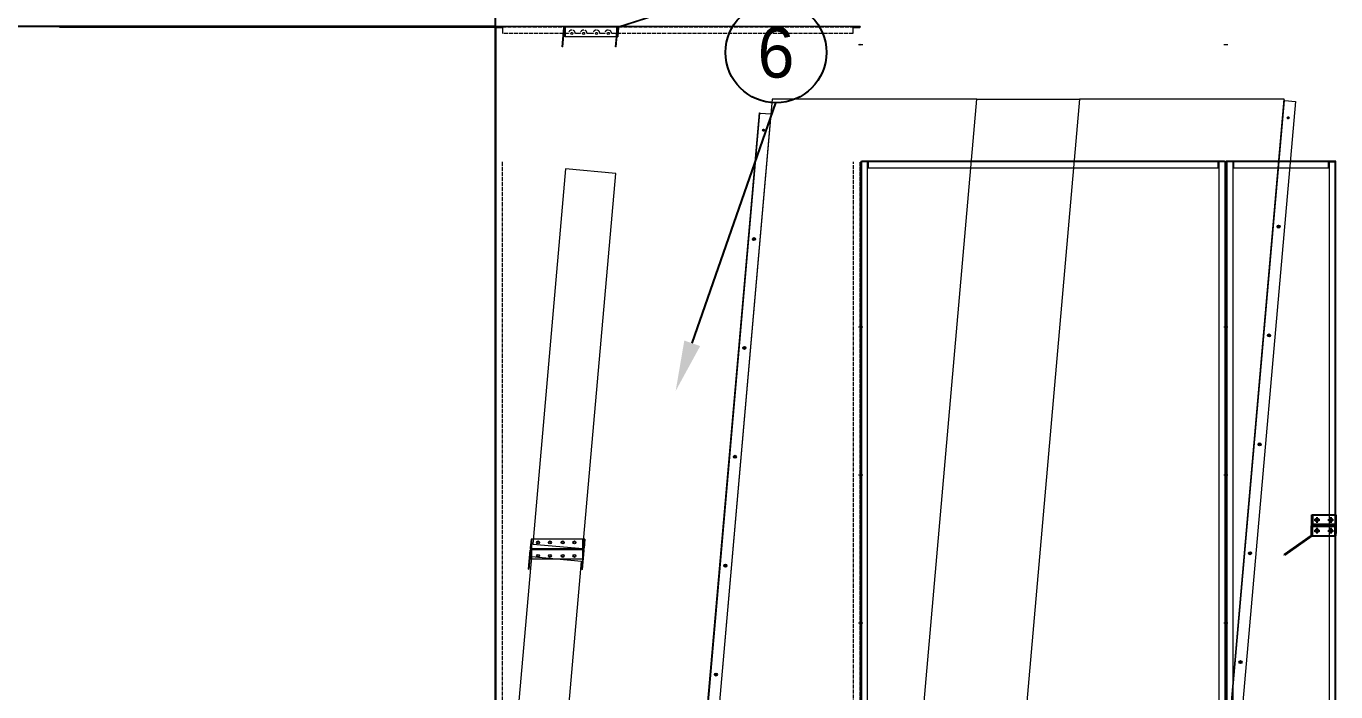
# Model space of a CAD drawing. Header units: millimetres. Extents: x 2557 to 34820, y 2099 to 24914.
# Drawn here: x 15505 to 19402, y 11291 to 13270 of the extents above; entities that cross this region are included whole.
import ezdxf
from ezdxf.enums import TextEntityAlignment as Align

# ---------------------------------------------------------------- set-up
doc = ezdxf.new("R2010")
doc.units = ezdxf.units.MM
for name, pattern in [('CENTER', [2, 1.25, -0.25, 0.25, -0.25]), ('DASHDOT', [18.5, 12, -3, 0.5, -3]), ('DASHED', [15, 12, -3])]:
    doc.linetypes.add(name, pattern=pattern)
for name, color, linetype in [('center', 1, 'CENTER'), ('냉각탑_dim', 1, 'Continuous'), ('냉각탑_text', 3, 'Continuous')]:
    doc.layers.add(name, color=color, linetype=linetype)
doc.styles.add('돋움', font='Dotum.ttf')

# ---------------------------------------------------------------- blocks, each defined once
blk = doc.blocks.new('A$C6F4E0F2E')
at = {"color": 7, "lineweight": 15}
for p, q in [((0, 2306), (0, 0)), ((3.1, 2306), (0, 2306)), ((0, 2302.9), (1.6, 2302.9)), ((1.6, 2306), (1.6, 0)), ((1.6, 2302.9), (2, 2302.9)), ((2, 2302.9), (3.1, 2302.9)), ((3.1, 2306), (3.1, 2304.4)), ((20, 2306), (3.1, 2306)), ((3.1, 2304), (3.1, 2304.4)), ((20, 2304.4), (3.1, 2304.4)), ((3.1, 2302.9), (3.1, 2304)), ((22, 2306), (20, 2306)), ((20, 2306), (20, 502.4)), ((22, 2304.4), (20, 2304.4)), ((304, 2306), (22, 2306)), ((22, 2306), (22, 2304.4)), ((22, 2306), (22, 2302.9)), ((304, 2304.4), (22, 2304.4)), ((22, 2302.9), (22, 2286)), ((33.5, 2304.4), (33.5, 2306)), ((42.5, 2304.4), (42.5, 2306)), ((158.5, 2304.4), (158.5, 2306)), ((167.5, 2304.4), (167.5, 2306)), ((283.5, 2304.4), (283.5, 2306)), ((292.5, 2304.4), (292.5, 2306)), ((306, 2306), (304, 2306)), ((304, 2306), (304, 2304.4)), ((304, 2306), (304, 2306)), ((304, 2306), (304, 2302.9)), ((304, 2304.4), (306, 2304.4)), ((304, 2286), (304, 2302.9)), ((306, 2306), (306, 0)), ((322.9, 2306), (306, 2306)), ((306, 2304.4), (322.9, 2304.4)), ((326, 2306), (322.9, 2306)), ((322.9, 2306), (322.9, 2304.4)), ((322.9, 2304), (322.9, 2304.4)), ((322.9, 2302.9), (322.9, 2304)), ((324, 2302.9), (322.9, 2302.9)), ((324.4, 2302.9), (324, 2302.9)), ((324.4, 0), (324.4, 2306)), ((326, 2302.9), (324.4, 2302.9)), ((326, 0), (326, 2306)), ((22, 2286), (304, 2286)), ((1.6, 2256), (0, 2256)), ((1.6, 2250), (0, 2250)), ((324.4, 2254.5), (326, 2254.5)), ((324.4, 2245.5), (326, 2245.5)), ((324.4, 2054.5), (326, 2054.5)), ((324.4, 2045.5), (326, 2045.5)), ((324.4, 1854.5), (326, 1854.5)), ((324.4, 1845.5), (326, 1845.5)), ((1.6, 1816), (0, 1816)), ((1.6, 1810), (0, 1810)), ((324.4, 1654.5), (326, 1654.5)), ((324.4, 1645.5), (326, 1645.5)), ((324.4, 1454.5), (326, 1454.5)), ((324.4, 1445.5), (326, 1445.5)), ((1.6, 1376), (0, 1376)), ((1.6, 1370), (0, 1370)), ((324.4, 1254.5), (326, 1254.5)), ((324.4, 1245.5), (326, 1245.5)), ((324.4, 1054.5), (326, 1054.5)), ((324.4, 1045.5), (326, 1045.5)), ((1.6, 936), (0, 936)), ((1.6, 930), (0, 930)), ((324.4, 854.5), (326, 854.5)), ((324.4, 845.5), (326, 845.5)), ((324.4, 654.5), (326, 654.5)), ((324.4, 645.5), (326, 645.5)), ((1.6, 496), (0, 496)), ((1.6, 490), (0, 490)), ((20, 502.4), (14, 502.4)), ((14, 482.4), (20, 482.4)), ((20, 482.4), (20, 0)), ((324.4, 454.5), (326, 454.5)), ((324.4, 445.5), (326, 445.5)), ((324.4, 254.5), (326, 254.5)), ((324.4, 245.5), (326, 245.5)), ((1.6, 56), (0, 56)), ((1.6, 50), (0, 50)), ((324.4, 54.5), (326, 54.5)), ((324.4, 45.5), (326, 45.5)), ((0, 3.1), (1.6, 3.1)), ((0, 0), (3.1, 0)), ((1.6, 3.1), (2, 3.1)), ((2, 3.1), (3.1, 3.1)), ((3.1, 2), (3.1, 3.1)), ((3.1, 1.6), (3.1, 2)), ((3.1, 0), (3.1, 1.6)), ((20, 1.6), (3.1, 1.6)), ((3.1, 0), (20, 0)), ((22, 1.6), (20, 1.6)), ((20, 0), (22, 0)), ((22, 20), (22, 3.1)), ((138, 20), (22, 20)), ((22, 3.1), (22, 0)), ((22, 1.6), (222, 1.6)), ((22, 0), (22, 0)), ((22, 0), (163, 0)), ((33.5, 1.6), (33.5, 0)), ((42.5, 1.6), (42.5, 0)), ((138, 20), (138, 3.1)), ((138, 0), (138, 3.1)), ((188, 1.6), (138, 1.6)), ((188, 0), (138, 0)), ((158.5, 1.6), (158.5, 0)), ((163, 0), (222, 0)), ((167.5, 1.6), (167.5, 0)), ((188, 3.1), (188, 20)), ((304, 20), (188, 20)), ((188, 3.1), (188, 0)), ((222, 1.6), (304, 1.6)), ((222, 0), (304, 0)), ((283.5, 1.6), (283.5, 0)), ((292.5, 1.6), (292.5, 0)), ((304, 3.1), (304, 20)), ((304, 0), (304, 3.1)), ((306, 1.6), (304, 1.6)), ((304, 0), (304, 1.6)), ((306, 0), (304, 0)), ((304, 0), (304, 0)), ((322.9, 1.6), (306, 1.6)), ((306, 0), (322.9, 0)), ((324, 3.1), (322.9, 3.1)), ((322.9, 3.1), (322.9, 2)), ((322.9, 2), (322.9, 1.6)), ((322.9, 0), (322.9, 1.6)), ((326, 0), (322.9, 0)), ((324.4, 3.1), (324, 3.1)), ((326, 3.1), (324.4, 3.1))]:
    blk.add_line(p, q, dxfattribs=at)
for centre in [(155.7, 2111.2), (127.3, 1787.5), (99, 1463.7), (70.7, 1139.9), (42.4, 816.2), (14, 492.4)]:
    blk.add_circle(centre, 4.5, dxfattribs=at)
blk.add_arc((14, 492.4), 10, 90, 270, dxfattribs=at)
blk = doc.blocks.new('A$C7B6532BF')
at = {"color": 5, "lineweight": 5}
for p, q in [((239.1, 2732.8), (0, 0)), ((848.7, 2732.8), (239.1, 2732.8)), ((609.6, 0), (848.7, 2732.8)), ((0, 0), (609.6, 0))]:
    blk.add_line(p, q, dxfattribs=at)
blk = doc.blocks.new('A$C493D0A01')
at = {"color": 5, "lineweight": 5}
for p, q in [((848.7, 2732.8), (1153.5, 2732.8)), ((609.6, 0), (914.4, 0))]:
    blk.add_line(p, q, dxfattribs=at)
at = {"lineweight": 5}
for p in [(0, 0), (914.4, 0)]:
    blk.add_blockref('A$C7B6532BF', p, dxfattribs=at)
blk = doc.blocks.new('A$C5DDF0D69')
at = {"color": 7, "lineweight": 13, "ltscale": 0.118431}
for p, q in [((0, 0.3), (5, 57)), ((2, 0.2), (6.9, 56.8))]:
    blk.add_line(p, q, dxfattribs=at)
at = {"color": 7, "lineweight": 13, "ltscale": 0.000626001}
for p, q in [((8.7, 60.2), (8.4, 60.2)), ((8.7, 58.2), (8.4, 58.2))]:
    blk.add_line(p, q, dxfattribs=at)
at = {"color": 7, "lineweight": 13, "ltscale": 0.31935}
for p, q in [((162, 60.2), (8.7, 60.2)), ((162, 30.2), (8.7, 30.2))]:
    blk.add_line(p, q, dxfattribs=at)
at = {"color": 7, "linetype": 'DASHED', "lineweight": 13, "ltscale": 0.004167}
for p, q in [((8.7, 58.2), (8.7, 60.2)), ((75, 60.2), (75, 58.2)), ((75, 60.2), (75, 58.2)), ((75, 60.2), (75, 58.2)), ((75, 60.2), (75, 58.2)), ((75, 60.2), (75, 58.2)), ((75, 60.2), (75, 58.2)), ((75, 60.2), (75, 58.2)), ((75, 60.2), (75, 58.2)), ((75, 60.2), (75, 58.2)), ((75, 60.2), (75, 58.2)), ((75, 60.2), (75, 58.2)), ((95, 60.2), (95, 58.2)), ((95, 60.2), (95, 58.2)), ((95, 60.2), (95, 58.2)), ((95, 60.2), (95, 58.2)), ((95, 60.2), (95, 58.2)), ((95, 60.2), (95, 58.2)), ((95, 60.2), (95, 58.2)), ((95, 60.2), (95, 58.2)), ((95, 60.2), (95, 58.2)), ((95, 60.2), (95, 58.2)), ((95, 60.2), (95, 58.2)), ((162, 58.2), (162, 60.2)), ((164.3, 41.9), (162.3, 42.1)), ((164.3, 41.9), (162.3, 42.1)), ((164.3, 41.9), (162.3, 42.1)), ((164.3, 41.9), (162.3, 42.1)), ((164.3, 41.9), (162.3, 42.1)), ((164.3, 41.9), (162.3, 42.1)), ((164.3, 41.9), (162.3, 42.1)), ((164.3, 41.9), (162.3, 42.1)), ((164.3, 41.9), (162.3, 42.1)), ((164.3, 41.9), (162.3, 42.1)), ((164.3, 41.9), (162.3, 42.1)), ((164.8, 47.9), (162.8, 48.1)), ((164.8, 47.9), (162.8, 48.1)), ((164.8, 47.9), (162.8, 48.1)), ((164.8, 47.9), (162.8, 48.1)), ((164.8, 47.9), (162.8, 48.1)), ((164.8, 47.9), (162.8, 48.1)), ((164.8, 47.9), (162.8, 48.1)), ((164.8, 47.9), (162.8, 48.1)), ((164.8, 47.9), (162.8, 48.1)), ((164.8, 47.9), (162.8, 48.1)), ((164.8, 47.9), (162.8, 48.1)), ((161.4, 9), (159.4, 9.2)), ((161.4, 9), (159.4, 9.2)), ((161.9, 15), (159.9, 15.2)), ((161.9, 15), (159.9, 15.2))]:
    blk.add_line(p, q, dxfattribs=at)
at = {"color": 7, "lineweight": 13, "ltscale": 0.007292}
for p, q in [((8.7, 56.7), (8.7, 60.2)), ((162, 56.7), (162, 60.2))]:
    blk.add_line(p, q, dxfattribs=at)
at = {"color": 7, "linetype": 'DASHED', "lineweight": 13, "ltscale": 0.31935}
blk.add_line((162, 58.2), (8.7, 58.2), dxfattribs=at)
at = {"color": 7, "lineweight": 13, "ltscale": 0.003125}
blk.add_line((8.7, 58.2), (8.7, 56.7), dxfattribs=at)
at = {"color": 7, "lineweight": 13, "ltscale": 0.055208}
for p, q in [((8.7, 56.7), (8.7, 30.2)), ((8.7, 30.2), (8.7, 56.7)), ((162, 30.2), (162, 56.7))]:
    blk.add_line(p, q, dxfattribs=at)
at = {"color": 7, "lineweight": 13, "ltscale": 0.117885}
blk.add_line((160.6, 0), (165.5, 56.4), dxfattribs=at)
at = {"color": 7, "linetype": 'DASHED', "lineweight": 13, "ltscale": 0.019427}
blk.add_line((161.2, 30.2), (162, 39.5), dxfattribs=at)
at = {"color": 7, "linetype": 'DASHED', "lineweight": 13, "ltscale": 0.003125}
blk.add_line((162, 58.2), (162, 56.7), dxfattribs=at)
at = {"color": 7, "linetype": 'DASHED', "lineweight": 13, "ltscale": 0.055208}
blk.add_line((162, 56.7), (162, 30.2), dxfattribs=at)
at = {"color": 7, "lineweight": 13, "ltscale": 0.035719}
blk.add_line((162, 39.5), (163.5, 56.5), dxfattribs=at)
at = {"color": 7, "lineweight": 13, "ltscale": 0.004167}
for p, q in [((2, 0.2), (0, 0.3)), ((160.6, 0), (158.6, 0.2))]:
    blk.add_line(p, q, dxfattribs=at)
at = {"color": 7, "lineweight": 13, "ltscale": 0.317661}
blk.add_line((161.2, 30.2), (8.7, 30.2), dxfattribs=at)
at = {"color": 7, "lineweight": 13, "ltscale": 0.062739}
blk.add_line((158.6, 0.2), (161.2, 30.2), dxfattribs=at)
at = {"color": 7, "linetype": 'DASHED', "lineweight": 13, "ltscale": 0.001689}
blk.add_line((162, 30.2), (161.2, 30.2), dxfattribs=at)
at = {"color": 7, "lineweight": 13}
for centre in [(28.7, 40.2), (63.7, 40.2), (102.1, 40.2), (137.1, 40.2)]:
    blk.add_circle(centre, 3, dxfattribs=at)
for centre, radius, start, end in [((8.4, 56.7), 3.5, 90, 175), ((8.4, 56.7), 1.5, 90, 175), ((162, 56.7), 3.5, 355, 90), ((162, 56.7), 1.5, 355, 90)]:
    blk.add_arc(centre, radius, start, end, dxfattribs=at)
blk = doc.blocks.new('A$C5F044F0A')
at = {"color": 7, "lineweight": 13, "ltscale": 0.055146}
blk.add_line((2.3, 30.2), (0, 3.8), dxfattribs=at)
at = {"color": 7, "lineweight": 13, "ltscale": 0.035719}
blk.add_line((3.5, 20.7), (2, 3.6), dxfattribs=at)
at = {"color": 7, "lineweight": 13, "ltscale": 0.004167}
for p, q in [((4.3, 30), (2.3, 30.2)), ((162.8, 29.8), (160.8, 30))]:
    blk.add_line(p, q, dxfattribs=at)
at = {"color": 7, "lineweight": 13, "ltscale": 0.319506}
for p, q in [((156.9, 30), (3.5, 30)), ((156.9, 0), (3.5, 0))]:
    blk.add_line(p, q, dxfattribs=at)
at = {"color": 7, "lineweight": 13, "ltscale": 0.055208}
for p, q in [((3.5, 3.5), (3.5, 30)), ((156.9, 3.5), (156.9, 30)), ((156.9, 30), (156.9, 3.5))]:
    blk.add_line(p, q, dxfattribs=at)
at = {"color": 7, "linetype": 'DASHED', "lineweight": 13, "ltscale": 0.055208}
blk.add_line((3.5, 30), (3.5, 3.5), dxfattribs=at)
at = {"color": 7, "linetype": 'DASHED', "lineweight": 13, "ltscale": 0.001633}
blk.add_line((4.3, 30), (3.5, 30), dxfattribs=at)
at = {"color": 7, "linetype": 'DASHED', "lineweight": 13, "ltscale": 0.019427}
blk.add_line((4.3, 30), (3.5, 20.7), dxfattribs=at)
at = {"color": 7, "lineweight": 13, "ltscale": 0.007292}
for p, q in [((3.5, 3.5), (3.5, 0)), ((156.9, 3.5), (156.9, 0))]:
    blk.add_line(p, q, dxfattribs=at)
at = {"color": 7, "linetype": 'DASHED', "lineweight": 13, "ltscale": 0.003125}
blk.add_line((3.5, 2), (3.5, 3.5), dxfattribs=at)
at = {"color": 7, "linetype": 'DASHED', "lineweight": 13, "ltscale": 0.319506}
blk.add_line((3.5, 2), (156.9, 2), dxfattribs=at)
at = {"color": 7, "linetype": 'DASHED', "lineweight": 13, "ltscale": 0.004167}
for p, q in [((3.5, 0), (3.5, 2)), ((14.5, 0), (14.5, 2)), ((14.5, 0), (14.5, 2)), ((14.5, 0), (14.5, 2)), ((14.5, 0), (14.5, 2)), ((14.5, 0), (14.5, 2)), ((14.5, 0), (14.5, 2)), ((14.5, 0), (14.5, 2)), ((14.5, 0), (14.5, 2)), ((14.5, 0), (14.5, 2)), ((14.5, 0), (14.5, 2)), ((14.5, 0), (14.5, 2)), ((23.5, 0), (23.5, 2)), ((23.5, 0), (23.5, 2)), ((23.5, 0), (23.5, 2)), ((23.5, 0), (23.5, 2)), ((23.5, 0), (23.5, 2)), ((23.5, 0), (23.5, 2)), ((23.5, 0), (23.5, 2)), ((23.5, 0), (23.5, 2)), ((23.5, 0), (23.5, 2)), ((23.5, 0), (23.5, 2)), ((23.5, 0), (23.5, 2)), ((70, 0), (70, 2)), ((70, 0), (70, 2)), ((70, 0), (70, 2)), ((70, 0), (70, 2)), ((70, 0), (70, 2)), ((70, 0), (70, 2)), ((70, 0), (70, 2)), ((70, 0), (70, 2)), ((70, 0), (70, 2)), ((70, 0), (70, 2)), ((70, 0), (70, 2)), ((90, 0), (90, 2)), ((90, 0), (90, 2)), ((90, 0), (90, 2)), ((90, 0), (90, 2)), ((90, 0), (90, 2)), ((90, 0), (90, 2)), ((90, 0), (90, 2)), ((90, 0), (90, 2)), ((90, 0), (90, 2)), ((90, 0), (90, 2)), ((90, 0), (90, 2)), ((156.9, 0), (156.9, 2)), ((161.6, 16.7), (159.6, 16.8)), ((161.6, 16.7), (159.6, 16.8)), ((162.2, 22.6), (160.2, 22.8)), ((162.2, 22.6), (160.2, 22.8))]:
    blk.add_line(p, q, dxfattribs=at)
at = {"color": 7, "lineweight": 13, "ltscale": 0.317873}
blk.add_line((156.9, 30), (4.3, 30), dxfattribs=at)
at = {"color": 7, "lineweight": 13, "ltscale": 0.003125}
blk.add_line((156.9, 2), (156.9, 3.5), dxfattribs=at)
at = {"color": 7, "lineweight": 13, "ltscale": 0.000261465}
for p, q in [((157, 2), (156.9, 2)), ((156.9, 0), (157, 0))]:
    blk.add_line(p, q, dxfattribs=at)
at = {"color": 7, "lineweight": 13, "ltscale": 0.055693}
for p, q in [((160.8, 30), (158.5, 3.4)), ((162.8, 29.8), (160.5, 3.2))]:
    blk.add_line(p, q, dxfattribs=at)
at = {"color": 7, "lineweight": 13}
for centre in [(23.5, 20), (58.5, 20), (96.9, 20), (131.9, 20)]:
    blk.add_circle(centre, 3, dxfattribs=at)
for centre, radius, start, end in [((3.5, 3.5), 3.5, 175, 270), ((3.5, 3.5), 1.5, 175, 270), ((157, 3.5), 1.5, 270, 355), ((157, 3.5), 3.5, 270, 355)]:
    blk.add_arc(centre, radius, start, end, dxfattribs=at)
blk = doc.blocks.new('A$C7EF54F26')
at = {"color": 7, "lineweight": 15}
for p, q in [((431.7, 245.9), (433.7, 245.9)), ((431.7, 216.9), (431.7, 245.9)), ((431.7, 235.4), (433.7, 235.4)), ((431.7, 235.4), (433.7, 235.4)), ((431.7, 235.4), (433.7, 235.4)), ((431.7, 235.4), (433.7, 235.4)), ((431.7, 235.4), (433.7, 235.4)), ((431.7, 235.4), (433.7, 235.4)), ((431.7, 235.4), (433.7, 235.4)), ((431.7, 235.4), (433.7, 235.4)), ((431.7, 235.4), (433.7, 235.4)), ((431.7, 235.4), (433.7, 235.4)), ((431.7, 235.4), (433.7, 235.4)), ((433.7, 216.9), (433.7, 245.9)), ((2.1, 30.9), (430.8, 215.5)), ((2.9, 29.1), (431.5, 213.7)), ((431.7, 226.4), (433.7, 226.4)), ((431.7, 226.4), (433.7, 226.4)), ((431.7, 226.4), (433.7, 226.4)), ((431.7, 226.4), (433.7, 226.4)), ((431.7, 226.4), (433.7, 226.4)), ((431.7, 226.4), (433.7, 226.4)), ((431.7, 226.4), (433.7, 226.4)), ((431.7, 226.4), (433.7, 226.4)), ((431.7, 226.4), (433.7, 226.4)), ((431.7, 226.4), (433.7, 226.4)), ((431.7, 226.4), (433.7, 226.4)), ((306.6, 162), (307.3, 160.2)), ((176.9, 106.2), (177.7, 104.4)), ((0, 27.7), (0.1, 0)), ((2, 19.5), (0, 19.5)), ((2, 19.5), (0, 19.5)), ((2, 19.5), (0, 19.5)), ((2, 19.5), (0, 19.5)), ((2, 19.5), (0, 19.5)), ((2, 19.5), (0, 19.5)), ((2, 19.5), (0, 19.5)), ((2, 19.5), (0, 19.5)), ((2, 19.5), (0, 19.5)), ((2, 19.5), (0, 19.5)), ((2, 19.5), (0, 19.5)), ((2.1, 10.5), (0.1, 10.5)), ((2.1, 10.5), (0.1, 10.5)), ((2.1, 10.5), (0.1, 10.5)), ((2.1, 10.5), (0.1, 10.5)), ((2.1, 10.5), (0.1, 10.5)), ((2.1, 10.5), (0.1, 10.5)), ((2.1, 10.5), (0.1, 10.5)), ((2.1, 10.5), (0.1, 10.5)), ((2.1, 10.5), (0.1, 10.5)), ((2.1, 10.5), (0.1, 10.5)), ((2.1, 10.5), (0.1, 10.5)), ((0.1, 0), (2.1, 0)), ((2, 27.7), (2.1, 0))]:
    blk.add_line(p, q, dxfattribs=at)
for centre, radius, start, end in [((430.2, 216.9), 1.5, 293.3, 0), ((430.2, 216.9), 3.5, 293.3, 0), ((3.5, 27.7), 3.5, 113.3, 180.3), ((3.5, 27.7), 1.5, 113.3, 180.3)]:
    blk.add_arc(centre, radius, start, end, dxfattribs=at)
blk = doc.blocks.new('A$C7AF137E1')
at = {"color": 7, "lineweight": 13, "ltscale": 0.004}
for p, q in [((0, 35), (0, 33.4)), ((2700, 35), (2700, 33.4))]:
    blk.add_line(p, q, dxfattribs=at)
at = {"color": 7, "lineweight": 13}
for p, q in [((2700, 35), (0, 35)), ((2700, 33.4), (0, 33.4)), ((2700, 0), (0, 0))]:
    blk.add_line(p, q, dxfattribs=at)
at = {"color": 7, "lineweight": 13, "ltscale": 0.00375}
for p, q in [((0, 31.9), (0, 33.4)), ((2700, 31.9), (2700, 33.4))]:
    blk.add_line(p, q, dxfattribs=at)
at = {"color": 7, "lineweight": 13, "ltscale": 0.07975}
for p, q in [((0, 0), (0, 31.9)), ((2700, 31.9), (2700, 0))]:
    blk.add_line(p, q, dxfattribs=at)
at = {"color": 7, "linetype": 'DASHDOT', "lineweight": 13, "ltscale": 0.0195}
for p, q in [((53.9, 17.5), (46.1, 17.5)), ((50, 21.4), (50, 13.6)), ((378.9, 17.5), (371.1, 17.5)), ((375, 21.4), (375, 13.6)), ((703.9, 17.5), (696.1, 17.5)), ((700, 21.4), (700, 13.6)), ((1028.9, 17.5), (1021.1, 17.5)), ((1025, 21.4), (1025, 13.6)), ((1353.9, 17.5), (1346.1, 17.5)), ((1350, 21.4), (1350, 13.6)), ((1678.9, 17.5), (1671.1, 17.5)), ((1675, 21.4), (1675, 13.6)), ((2003.9, 17.5), (1996.1, 17.5)), ((2000, 21.4), (2000, 13.6)), ((2328.9, 17.5), (2321.1, 17.5)), ((2325, 21.4), (2325, 13.6)), ((2653.9, 17.5), (2646.1, 17.5)), ((2650, 21.4), (2650, 13.6))]:
    blk.add_line(p, q, dxfattribs=at)
at = {"color": 7, "lineweight": 13}
for centre in [(50, 17.5), (375, 17.5), (700, 17.5), (1025, 17.5), (1350, 17.5), (1675, 17.5), (2000, 17.5), (2325, 17.5), (2650, 17.5)]:
    blk.add_circle(centre, 3, dxfattribs=at)
blk = doc.blocks.new('A$C586E2F7A')
at = {"color": 7, "lineweight": 15}
for p, q in [((0, 2306), (0, 0)), ((0, 2306), (3.1, 2306)), ((0, 2302.9), (1.6, 2302.9)), ((1.6, 2306), (1.6, 0)), ((1.6, 2302.9), (2, 2302.9)), ((2, 2302.9), (3.1, 2302.9)), ((3.1, 2306), (3.1, 2304.4)), ((20, 2306), (3.1, 2306)), ((20, 2304.4), (3.1, 2304.4)), ((3.1, 2304), (3.1, 2304.4)), ((3.1, 2302.9), (3.1, 2304)), ((22, 2306), (20, 2306)), ((20, 0), (20, 2306)), ((22, 2304.4), (20, 2304.4)), ((1063, 2306), (22, 2306)), ((22, 2306), (22, 2302.9)), ((22, 2306), (22, 2304.4)), ((1063, 2304.4), (22, 2304.4)), ((22, 2302.9), (22, 2286)), ((35.5, 2304.4), (35.5, 2306)), ((44.5, 2304.4), (44.5, 2306)), ((235.5, 2304.4), (235.5, 2306)), ((244.5, 2304.4), (244.5, 2306)), ((435.5, 2304.4), (435.5, 2306)), ((444.5, 2304.4), (444.5, 2306)), ((640.5, 2304.4), (640.5, 2306)), ((649.5, 2304.4), (649.5, 2306)), ((840.5, 2304.4), (840.5, 2306)), ((849.5, 2304.4), (849.5, 2306)), ((1040.5, 2304.4), (1040.5, 2306)), ((1049.5, 2304.4), (1049.5, 2306)), ((1063, 2306), (1063, 2306)), ((1063, 2306), (1063, 2302.9)), ((1065, 2306), (1063, 2306)), ((1063, 2306), (1063, 2304.4)), ((1065, 2304.4), (1063, 2304.4)), ((1063, 2286), (1063, 2302.9)), ((1081.9, 2306), (1065, 2306)), ((1065, 2306), (1065, 178.8)), ((1081.9, 2304.4), (1065, 2304.4)), ((1081.9, 2306), (1081.9, 2304.4)), ((1081.9, 2306), (1085, 2306)), ((1081.9, 2304), (1081.9, 2304.4)), ((1081.9, 2302.9), (1081.9, 2304)), ((1083, 2302.9), (1081.9, 2302.9)), ((1083.4, 2302.9), (1083, 2302.9)), ((1083.4, 0), (1083.4, 2306)), ((1085, 2302.9), (1083.4, 2302.9)), ((1085, 0), (1085, 2306)), ((22, 2286), (1063, 2286)), ((1.6, 2257.5), (0, 2257.5)), ((1.6, 2248.5), (0, 2248.5)), ((1083.4, 2257.5), (1085, 2257.5)), ((1083.4, 2248.5), (1085, 2248.5)), ((1.6, 1817.5), (0, 1817.5)), ((1.6, 1808.5), (0, 1808.5)), ((1083.4, 1817.5), (1085, 1817.5)), ((1083.4, 1808.5), (1085, 1808.5)), ((1.6, 1377.5), (0, 1377.5)), ((1.6, 1368.5), (0, 1368.5)), ((1083.4, 1377.5), (1085, 1377.5)), ((1083.4, 1368.5), (1085, 1368.5)), ((1.6, 937.5), (0, 937.5)), ((1083.4, 937.5), (1085, 937.5)), ((1.6, 928.5), (0, 928.5)), ((1083.4, 928.5), (1085, 928.5)), ((1.6, 497.5), (0, 497.5)), ((1.6, 488.5), (0, 488.5)), ((1083.4, 497.5), (1085, 497.5)), ((1083.4, 488.5), (1085, 488.5)), ((1065, 158.8), (1065, 0)), ((1.6, 56), (0, 56)), ((1.6, 50), (0, 50)), ((1083.4, 56), (1085, 56)), ((1083.4, 50), (1085, 50)), ((0, 3.1), (1.6, 3.1)), ((3.1, 0), (0, 0)), ((1.6, 3.1), (2, 3.1)), ((2, 3.1), (3.1, 3.1)), ((3.1, 3.1), (3.1, 2)), ((3.1, 2), (3.1, 1.6)), ((20, 1.6), (3.1, 1.6)), ((3.1, 0), (3.1, 1.6)), ((3.1, 0), (20, 0)), ((22, 1.6), (20, 1.6)), ((22, 0), (20, 0)), ((22, 1.6), (22, 0)), ((22, 1.6), (100, 1.6)), ((22, 1.6), (72, 1.6)), ((22, 1.6), (22, 1.6)), ((22, 0), (100, 0)), ((22, 0), (22, 0)), ((22, 0), (22, 0)), ((22, 0), (72, 0)), ((35.5, 1.6), (35.5, 0)), ((44.5, 1.6), (44.5, 0)), ((1013, 20), (72, 20)), ((72, 3.1), (72, 20)), ((72, 3.1), (72, 0)), ((100, 1.6), (985, 1.6)), ((100, 0), (100, 1.6)), ((100, 0), (985, 0)), ((235.5, 1.6), (235.5, 0)), ((244.5, 1.6), (244.5, 0)), ((435.5, 1.6), (435.5, 0)), ((444.5, 1.6), (444.5, 0)), ((640.5, 1.6), (640.5, 0)), ((649.5, 1.6), (649.5, 0)), ((840.5, 1.6), (840.5, 0)), ((849.5, 1.6), (849.5, 0)), ((985, 1.6), (1063, 1.6)), ((985, 0), (985, 1.6)), ((985, 0), (1063, 0)), ((1013, 20), (1013, 3.1)), ((1013, 0), (1013, 3.1)), ((1063, 1.6), (1013, 1.6)), ((1063, 0), (1013, 0)), ((1040.5, 1.6), (1040.5, 0)), ((1049.5, 1.6), (1049.5, 0)), ((1065, 1.6), (1063, 1.6)), ((1063, 1.6), (1063, 1.6)), ((1063, 0), (1063, 1.6)), ((1065, 0), (1063, 0)), ((1063, 0), (1063, 0)), ((1063, 0), (1063, 0)), ((1081.9, 1.6), (1065, 1.6)), ((1065, 0), (1081.9, 0)), ((1083, 3.1), (1081.9, 3.1)), ((1081.9, 3.1), (1081.9, 2)), ((1081.9, 2), (1081.9, 1.6)), ((1081.9, 0), (1081.9, 1.6)), ((1081.9, 0), (1085, 0)), ((1083.4, 3.1), (1083, 3.1)), ((1085, 3.1), (1083.4, 3.1))]:
    blk.add_line(p, q, dxfattribs=at)
at = {"lineweight": 5}
for p, q in [((1072.7, 178.8), (1065, 178.8)), ((1072.7, 158.8), (1065, 158.8))]:
    blk.add_line(p, q, dxfattribs=at)
blk.add_circle((1072.7, 168.8), 4.5, dxfattribs=at)
blk.add_arc((1072.7, 168.8), 10, 270, 90, dxfattribs=at)
blk = doc.blocks.new('A$C591A019A')
at = {"color": 7}
for p, q in [((83.1, 119.4), (154.1, 119.4)), ((85.1, 119.4), (85.1, 91.4)), ((152.1, 119.4), (152.1, 91.4)), ((154.1, 119.4), (154.1, 64.4)), ((85.1, 91.4), (152.1, 91.4)), ((85.1, 85.4), (152.1, 85.4)), ((85.1, 57.4), (85.1, 85.4)), ((152.1, 57.4), (152.1, 85.4)), ((83.1, 57.4), (154.1, 57.4))]:
    blk.add_line(p, q, dxfattribs=at)
for p, q in [((83.1, 89.4), (83.1, 119.4)), ((83.1, 119.4), (154.1, 119.4)), ((154.1, 119.4), (154.1, 89.4)), ((83.1, 87.4), (81.1, 87.4)), ((81.1, 87.4), (81.1, 58.4)), ((154.1, 89.4), (83.1, 89.4)), ((154.1, 87.4), (83.1, 87.4)), ((83.1, 87.4), (83.1, 57.4)), ((83.1, 87.4), (83.1, 57.4)), ((83.1, 57.4), (83.1, 87.4)), ((154.1, 57.4), (154.1, 87.4)), ((81.1, 58.4), (0, 1.6)), ((83.1, 57.4), (1.1, 0)), ((83.1, 57.4), (154.1, 57.4)), ((1.1, 0), (0, 1.6))]:
    blk.add_line(p, q)
for centre, radius in [((98.1, 104.4), 4.5), ((98.1, 104.4), 4.5), ((98.1, 104.4), 4.5), ((98.1, 104.4), 4.5), ((98.1, 104.4), 3), ((139.1, 104.4), 4.5), ((139.1, 104.4), 4.5), ((139.1, 104.4), 4.5), ((139.1, 104.4), 4.5), ((139.1, 104.4), 3), ((98.1, 72.4), 4.5), ((98.1, 72.4), 4.5), ((98.1, 72.4), 4.5), ((98.1, 72.4), 4.5), ((98.1, 72.4), 3), ((139.1, 72.4), 4.5), ((139.1, 72.4), 4.5), ((139.1, 72.4), 4.5), ((139.1, 72.4), 4.5), ((139.1, 72.4), 3)]:
    blk.add_circle(centre, radius)
at = {"layer": 'center'}
for p, q in [((89.6, 104.4), (106.6, 104.4)), ((89.6, 104.4), (106.6, 104.4)), ((98.1, 112.9), (98.1, 95.9)), ((98.1, 112.9), (98.1, 95.9)), ((98.1, 80.9), (98.1, 63.9)), ((98.1, 80.9), (98.1, 63.9)), ((130.6, 104.4), (147.6, 104.4)), ((130.6, 104.4), (147.6, 104.4)), ((139.1, 112.9), (139.1, 95.9)), ((139.1, 112.9), (139.1, 95.9)), ((139.1, 80.9), (139.1, 63.9)), ((139.1, 80.9), (139.1, 63.9)), ((89.6, 72.4), (106.6, 72.4)), ((89.6, 72.4), (106.6, 72.4)), ((130.6, 72.4), (147.6, 72.4)), ((130.6, 72.4), (147.6, 72.4))]:
    blk.add_line(p, q, dxfattribs=at)
blk = doc.blocks.new('1')
at = {"ltscale": 500}
for p, q in [((16902, 10059), (16902, 13659)), ((16902, 13267), (16902, 10064.1)), ((16902, 13261), (16902, 10061))]:
    blk.add_line(p, q, dxfattribs=at)
for p, q in [((16902, 13269), (14502, 13269)), ((16902, 13267), (15604, 13267))]:
    blk.add_line(p, q)
at = {"color": 7, "lineweight": 13, "ltscale": 0.009063}
for p, q in [((16902, 13269), (16904.8, 13269)), ((16902, 13267.4), (16904.8, 13267.4)), ((17987, 13269), (17984.2, 13269)), ((17987, 13267.4), (17984.2, 13267.4))]:
    blk.add_line(p, q, dxfattribs=at)
at = {"color": 7, "lineweight": 13, "ltscale": 0.005}
for p, q in [((16902, 13269), (16902, 13267.4)), ((16902, 13266.5), (16903.6, 13266.5)), ((17984.2, 13269), (17984.2, 13267.4)), ((17987, 13266.5), (17985.4, 13266.5)), ((17987, 13269), (17987, 13267.4))]:
    blk.add_line(p, q, dxfattribs=at)
at = {"color": 7, "lineweight": 13, "ltscale": 0.0009375}
for p, q in [((16902, 13266.2), (16902, 13266.5)), ((16903.6, 13266.2), (16903.6, 13266.5)), ((17985.4, 13266.5), (17985.4, 13266.2)), ((17987, 13266.5), (17987, 13266.2))]:
    blk.add_line(p, q, dxfattribs=at)
at = {"color": 7, "lineweight": 13, "ltscale": 0.00875}
for p, q in [((16902, 13266.2), (16904.8, 13266.2)), ((16904.8, 13266.2), (16904.8, 13269)), ((17984.2, 13266.2), (17984.2, 13269)), ((17987, 13266.2), (17984.2, 13266.2))]:
    blk.add_line(p, q, dxfattribs=at)
at = {"color": 7, "lineweight": 13, "ltscale": 0.00375}
for p, q in [((16904.8, 13266.5), (16903.6, 13266.5)), ((17984.2, 13266.5), (17985.4, 13266.5))]:
    blk.add_line(p, q, dxfattribs=at)
at = {"color": 7, "lineweight": 13}
for p, q in [((17984.2, 13269), (16904.8, 13269)), ((16902, 10565.8), (16902, 12866.2)), ((17987, 12866.2), (17987, 10565.8))]:
    blk.add_line(p, q, dxfattribs=at)
at = {"color": 7, "lineweight": 13, "ltscale": 0.000866094}
blk.add_line((16904.8, 13269), (16904.8, 13268.7), dxfattribs=at)
at = {"color": 7, "linetype": 'DASHED', "lineweight": 13, "ltscale": 0.004134}
blk.add_line((16904.8, 13268.7), (16904.8, 13267.4), dxfattribs=at)
at = {"color": 7, "linetype": 'DASHED', "lineweight": 13}
for p, q in [((17984.2, 13267.4), (16904.8, 13267.4)), ((17119, 13249), (16924, 13249)), ((17965, 13249), (17247, 13249)), ((16903.6, 10565.8), (16903.6, 12866.2)), ((16922, 12866.5), (16922, 10565.5)), ((17967, 10565.5), (17967, 12866.5)), ((17985.4, 12866.2), (17985.4, 10565.8))]:
    blk.add_line(p, q, dxfattribs=at)
at = {"color": 7, "linetype": 'DASHED', "lineweight": 13, "ltscale": 0.05375}
for p, q in [((16904.8, 13266.5), (16922, 13266.5)), ((16924, 13249), (16924, 13266.2)), ((17965, 13266.2), (17965, 13249)), ((17967, 13266.5), (17984.2, 13266.5))]:
    blk.add_line(p, q, dxfattribs=at)
at = {"color": 7, "linetype": 'DASHED', "lineweight": 13, "ltscale": 0.005}
for p, q in [((16924, 13269), (16924, 13267.4)), ((16937.5, 13267.4), (16937.5, 13269)), ((16946.5, 13267.4), (16946.5, 13269)), ((17137.5, 13267.4), (17137.5, 13269)), ((17146.5, 13267.4), (17146.5, 13269)), ((17287.5, 13267.4), (17287.5, 13269)), ((17296.5, 13267.4), (17296.5, 13269)), ((17542.5, 13267.4), (17542.5, 13269)), ((17551.5, 13267.4), (17551.5, 13269)), ((17742.5, 13267.4), (17742.5, 13269)), ((17751.5, 13267.4), (17751.5, 13269)), ((17942.5, 13267.4), (17942.5, 13269)), ((17951.5, 13267.4), (17951.5, 13269)), ((17965, 13269), (17965, 13267.4)), ((16903.6, 13219), (16902, 13219)), ((16903.6, 13213), (16902, 13213)), ((17987, 13219), (17985.4, 13219)), ((17987, 13213), (17985.4, 13213)), ((16903.6, 12379), (16902, 12379)), ((16903.6, 12373), (16902, 12373)), ((17987, 12379), (17985.4, 12379)), ((17987, 12373), (17985.4, 12373)), ((16903.6, 11939), (16902, 11939)), ((16903.6, 11933), (16902, 11933)), ((17987, 11939), (17985.4, 11939)), ((17987, 11933), (17985.4, 11933)), ((16903.6, 11499), (16902, 11499)), ((17987, 11499), (17985.4, 11499)), ((16903.6, 11493), (16902, 11493)), ((17987, 11493), (17985.4, 11493))]:
    blk.add_line(p, q, dxfattribs=at)
at = {"color": 7, "linetype": 'DASHED', "lineweight": 13, "ltscale": 0.00375}
for p, q in [((16924, 13267.4), (16924, 13266.2)), ((17965, 13267.4), (17965, 13266.2))]:
    blk.add_line(p, q, dxfattribs=at)
at = {"color": 7, "linetype": 'DASHED', "lineweight": 13, "ltscale": 0.046875}
for p, q in [((17154, 13249), (17139, 13249)), ((17227, 13249), (17212, 13249))]:
    blk.add_line(p, q, dxfattribs=at)
at = {"color": 7, "linetype": 'DASHED', "lineweight": 13, "ltscale": 0.05625}
blk.add_line((17192, 13249), (17174, 13249), dxfattribs=at)
at = {"lineweight": 5}
blk.add_line((17265.1, 13256.7), (17264.6, 13250.7), dxfattribs=at)
at = {"color": 1, "lineweight": 5}
for p, q in [((17982.2, 13216), (17994.2, 13216)), ((19069.2, 13216), (19081.2, 13216)), ((17982.2, 12376), (17994.2, 12376)), ((19069.2, 12376), (19081.2, 12376)), ((17982.2, 11936), (17994.2, 11936)), ((19069.2, 11936), (19081.2, 11936)), ((17982.2, 11496), (17994.2, 11496)), ((19069.2, 11496), (19081.2, 11496))]:
    blk.add_line(p, q, dxfattribs=at)
at = {"color": 5, "lineweight": 5}
for points in [[(17012.6, 11730), (17162, 11717), (17259.6, 12832.7), (17110.2, 12845.8)], [(16910.9, 10576), (17060.4, 10563), (17158, 11678.7), (17008.5, 11691.8)]]:
    blk.add_lwpolyline(points, close=True, dxfattribs=at)
at = {"color": 7, "lineweight": 13}
for centre, radius in [((17129, 13249), 3), ((17164, 13249), 3), ((17202, 13249), 3), ((17237, 13249), 3), ((17670.7, 12637.2), 4.5), ((17642.3, 12313.5), 4.5), ((17614, 11989.7), 4.5), ((17585.7, 11665.9), 4.5), ((17557.4, 11342.2), 4.5)]:
    blk.add_circle(centre, radius, dxfattribs=at)
at = {"color": 1, "lineweight": 13}
for centre in [(17028.6, 11735), (17063.6, 11735), (17101.6, 11735), (17136.6, 11735), (17028.6, 11695), (17063.6, 11695), (17101.6, 11695), (17136.6, 11695)]:
    blk.add_circle(centre, 4.5, dxfattribs=at)
at = {"color": 7, "linetype": 'DASHED', "lineweight": 13}
for centre in [(17129, 13249), (17164, 13249), (17202, 13249), (17237, 13249)]:
    blk.add_arc(centre, 10, 0, 180, dxfattribs=at)
at = {"layer": '냉각탑_dim', "linetype": 'ByBlock', "lineweight": -2, "elevation": 0}
blk.add_lwpolyline([(17487.1, 12327.3), (17736.3, 13042.4)], dxfattribs=at)
at = {"layer": '냉각탑_dim', "linetype": 'ByBlock', "lineweight": -2}
blk.add_circle((17736.3, 13192.4), 150, dxfattribs=at)
at = {"layer": '냉각탑_dim'}
blk.add_solid([(17510.7, 12319), (17437.8, 12185.6), (17463.5, 12335.5)], dxfattribs=at)
at = {"lineweight": 5}
for name, p, rotation in [('A$C7EF54F26', (17263.5, 13238.8), 354.6349260590812), ('A$C7AF137E1', (19046.5, 10356.6), 85.00158515409453), ('A$C7AF137E1', (17485.5, 10319.5), 85.0001035662264)]:
    blk.add_blockref(name, p, dxfattribs=dict(at, rotation=rotation))
for name, p in [('A$C5DDF0D69', (17100.3, 13208.8)), ('A$C493D0A01', (17485.5, 10321)), ('A$C586E2F7A', (17989, 10563)), ('A$C6F4E0F2E', (19076, 10563)), ('A$C5F044F0A', (17005.1, 11715)), ('A$C5DDF0D69', (16999.9, 11654.8))]:
    blk.add_blockref(name, p, dxfattribs=at)
blk.add_blockref('A$C591A019A', (19247.9, 11697.6))
at = {"layer": '냉각탑_text', "style": '돋움'}
blk.add_text('6', height=150, dxfattribs=at).set_placement((17736.3, 13192.4), align=Align.MIDDLE_CENTER)

msp = doc.modelspace()

# ---------------------------------------------------------------- block references
msp.add_blockref('1', (0, 0))

doc.saveas('drawing.dxf')
